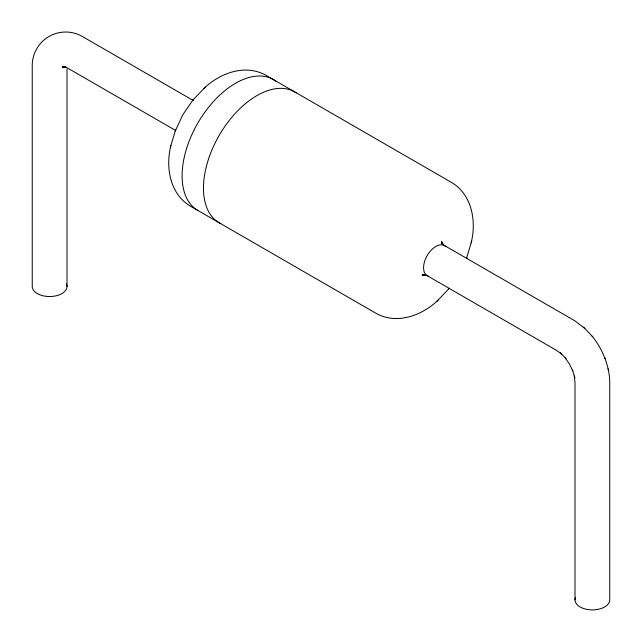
<?xml version="1.0" encoding="UTF-8"?>
<svg xmlns="http://www.w3.org/2000/svg" width="642" height="642" viewBox="0 0 642 642"><rect width="100%" height="100%" fill="white"/><g stroke="black" fill="none" stroke-linecap="round" stroke-linejoin="round"><path stroke-width="0.96" d="M170.852 145.742C165.451 167.008 169.801 193.37 189.735 205.769L376.71 313.713C397.422 324.78 422.42 315.366 438.133 300.063M471.148 242.885C476.549 221.626 472.199 195.264 452.265 182.858L265.29 74.913C244.578 63.847 219.58 73.26 203.867 88.564M175.226 131.064L182.938 114.605L192.608 100.457L205.263 87.095M466.774 257.57L466.485 258.582L471.718 240.935M170.282 147.692L175.515 130.053M436.737 301.531L449.392 288.178L448.67 288.932M192.608 100.457L193.33 99.695M64.465 67.025L62.731 67.683L65.019 66.977M422.211 275.707L425.534 274.591L422.131 274.928L426.023 275.057M64.882 66.768L62.202 66.856L66.054 67.233L62.996 66.214L68.213 68.429L175.772 130.535M423.383 274.238L427.171 275.675L556.413 350.291L561.63 354.095L560.338 352.747L565.955 358.661L565.289 357.963L569.534 364.183L572.792 370.972L572.52 370.041L574.847 377.865L574.317 376.076L574.999 382.496L574.999 599.869M193.25 100.489L84.447 37.677C60.709 22.51 30.977 39.676 32.244 67.819L32.244 286.509A17.374 10.031 0 0 0 51.89 296.452A17.374 10.031 0 0 0 66.407 283.916M584.83 328.487L574.927 320.856L444.545 245.581L441.415 243.021L443.437 244.899L441.383 241.593L442.434 243.92M592.093 336.167L592.767 336.865C602.565 349.577 609.049 365.041 609.756 381.179L609.756 599.869A17.374 10.031 0 0 1 590.11 609.812A17.374 10.031 0 0 1 575.593 597.269M583.538 327.131L592.767 336.865M608.094 368.789L608.624 370.578M604.804 357.722L605.077 358.653M442.266 242.13L442.787 244.698M67.001 69.135L67.001 286.509M220.792 223.617A75.547 43.616 -60 0 1 219.123 135.494A75.547 43.616 -60 0 1 296.267 92.881M197.752 210.391A75.547 43.616 -60 0 1 199.429 120.335A75.547 43.616 -60 0 1 276.445 81.686M428.808 276.317A17.374 10.031 -60 0 1 427.171 255.612A17.374 10.031 -60 0 1 445.925 246.68"/></g></svg>
